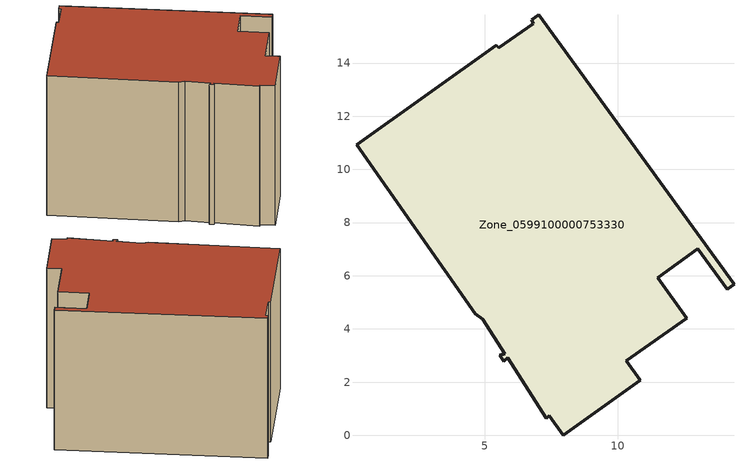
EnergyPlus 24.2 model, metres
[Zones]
Zone_0599100000753330
 floor ground (C_G): 6.76,15.62 7.03,15.82 14.37,5.68 14.11,5.49 13.01,7.01 11.51,5.93 12.59,4.41 10.31,2.8 10.84,2.06 7.95,0 7.43,0.73 7.3,0.64 5.85,2.91 5.72,2.78 5.55,3.01 5.75,3.07 4.92,4.37 4.63,4.58 0.17,10.92 5.43,14.68 5.52,14.57 6.81,15.48 z0
 wall outside (C_F): 7.95,0 10.84,2.06 10.31,2.8 12.59,4.41 11.51,5.93 13.01,7.01 14.11,5.49 14.37,5.68 7.03,15.82 6.76,15.62 6.81,15.48 5.52,14.57 5.43,14.68 0.17,10.92 4.63,4.58 4.92,4.37 5.75,3.07 5.55,3.01 5.72,2.78 5.85,2.91 7.3,0.64 7.43,0.73 7.95,0 z0:9.33
 roof outside (C_R): 5.85,2.91 7.3,0.64 7.43,0.73 7.95,0 10.84,2.06 10.31,2.8 12.59,4.41 11.51,5.93 13.01,7.01 14.11,5.49 14.37,5.68 7.03,15.82 6.76,15.62 6.81,15.48 5.52,14.57 5.43,14.68 0.17,10.92 4.63,4.58 4.92,4.37 5.75,3.07 5.55,3.01 5.72,2.78 z9.33
[BUILDING]
Pand.0599100000753330: North Axis=0; Terrain=City; Loads Convergence Tolerance Value=0.04; Temperature Convergence Tolerance Value=0.4; Solar Distribution=FullExterior; Maximum Number of Warmup Days=25; Minimum Number of Warmup Days=1
[Site:Location]
Rotterdam.The.Hague.AP_ZH_NLD Design_Conditions: Latitude=51.96; Longitude=4.45; Time Zone=1; Elevation=-4.5
[SITE:GROUNDTEMPERATURE:BUILDINGSURFACE]
18, 18, 18, 18, 18, 18, 18, 18, 18, 18, 18, 18
[MATERIAL] Thermal Absorptance=0.9; Solar Absorptance=0.7; Visible Absorptance=0.7
Name | Roughness | Thickness | Conductivity | Density | Specific Heat
G.TC.2006-2014 | MediumSmooth | 0.15 | 0.06 | 540 | 1210
F.TC.2006-2014 | Rough | 0.3 | 0.12 | 1920 | 840
R.TC.2006-2014 | MediumRough | 0.2 | 0.08 | 1500 | 1000
[CONSTRUCTION]
C_G: G.TC.2006-2014
C_F: F.TC.2006-2014
C_R: R.TC.2006-2014
[ZONE]
Zone_0599100000753330: Type=1; Multiplier=1; Ceiling Height=Autocalculate; Volume=Autocalculate; Floor Area=autocalculate; Part of Total Floor Area=Yes
[ZONEINFILTRATION:DESIGNFLOWRATE]
Infil_Zone_0599100000753330: Zone or ZoneList or Space or SpaceList=Zone_0599100000753330; Schedule=AlwaysOn; Design Flow Rate Calculation Method=Flow/Area; Flow Rate per Floor Area=0.0015; Constant Term Coefficient=1; Temperature Term Coefficient=0; Velocity Term Coefficient=0; Velocity Squared Term Coefficient=0
[HVACTEMPLATE:ZONE:IDEALLOADSAIRSYSTEM]
Zone_0599100000753330: Maximum Heating Supply Air Temperature=50; Minimum Cooling Supply Air Temperature=13; Maximum Heating Supply Air Humidity Ratio=0.0156; Minimum Cooling Supply Air Humidity Ratio=0.0077; Heating Limit=NoLimit; Cooling Limit=NoLimit; Dehumidification Control Type=ConstantSensibleHeatRatio; Cooling Sensible Heat Ratio=0.7; Dehumidification Setpoint=60; Humidification Control Type=None; Humidification Setpoint=30; Outdoor Air Method=None; Outdoor Air Flow Rate per Person=0.00944; Outdoor Air Flow Rate per Zone Floor Area=0; Outdoor Air Flow Rate per Zone=0; Demand Controlled Ventilation Type=None; Outdoor Air Economizer Type=NoEconomizer; Heat Recovery Type=None; Sensible Heat Recovery Effectiveness=0.7; Latent Heat Recovery Effectiveness=0.65
[ZONECONTROL:THERMOSTAT]
ThermostatControl_Zone_0599100000753330: Zone or ZoneList=Zone_0599100000753330; Control Type Schedule=DualSetpointControlType; Control 1=Thermostat_Zone_0599100000753330; Temperature Difference Between Cutout And Setpoint=0
[THERMOSTATSETPOINT:DUALSETPOINT]
Thermostat_Zone_0599100000753330: Heating Setpoint Temperature Schedule=HeatingSetpoint_Zone_0599100000753330; Cooling Setpoint Temperature Schedule=CoolingSetpoint_Zone_0599100000753330
[SCHEDULE:COMPACT]
HeatingSetpoint_Zone_0599100000753330: Through: 12/31, For: AllDays, Until: 24:00, 21
CoolingSetpoint_Zone_0599100000753330: Through: 12/31, For: AllDays, Until: 24:00, 24
DualSetpointControlType: Through: 12/31, For: AllDays, Until: 24:00, 4
AlwaysOn: Through: 12/31, For: AllDays, Until: 24:00, 1
